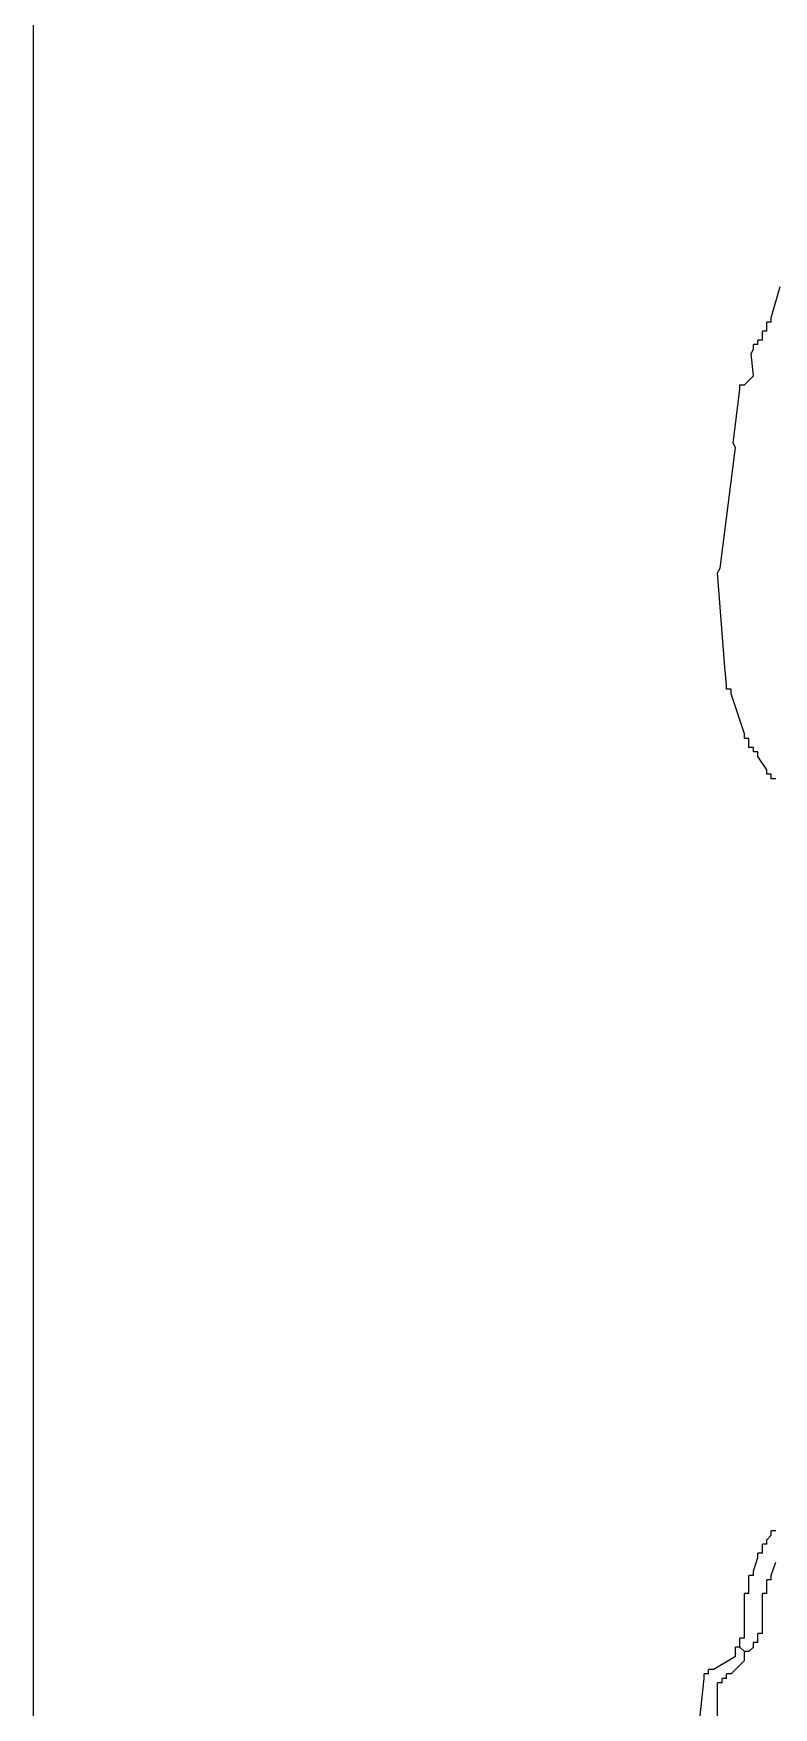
# Model space of a CAD drawing. Header units: metres. Extents: x -4.5 to 4.5, y -4.5 to 4.5.
# Drawn here: x -4.5 to -2.777, y -1.368 to 2.527 of the extents above; entities that cross this region are included whole.
import ezdxf

# ---------------------------------------------------------------- set-up
doc = ezdxf.new("R2010")
doc.units = ezdxf.units.M

msp = doc.modelspace()

# ---------------------------------------------------------------- linework, layer by layer
at = {"layer": '1', "color": 3}
for p, q in [((-4.5, -4.5), (-4.5, 4.5)), ((-2.782651, 1.865929), (-2.761818, 1.938846)), ((-2.793068, 1.834679), (-2.803484, 1.834679)), ((-2.803484, 1.824262), (-2.803484, 1.834679)), ((-2.782651, 1.855512), (-2.793068, 1.855512)), ((-2.793068, 1.845096), (-2.793068, 1.855512)), ((-2.793068, 1.834679), (-2.793068, 1.845096)), ((-2.782651, 1.855512), (-2.782651, 1.865929)), ((-2.829526, 1.782596), (-2.824318, 1.793012)), ((-2.813901, 1.803429), (-2.824318, 1.803429)), ((-2.824318, 1.793012), (-2.824318, 1.803429)), ((-2.803484, 1.813846), (-2.813901, 1.813846)), ((-2.813901, 1.803429), (-2.813901, 1.813846)), ((-2.803484, 1.813846), (-2.803484, 1.824262)), ((-2.824318, 1.730512), (-2.829526, 1.782596)), ((-2.845151, 1.709679), (-2.824318, 1.730512)), ((-2.871193, 1.574262), (-2.855568, 1.699262)), ((-2.855568, 1.699262), (-2.855568, 1.709679)), ((-2.855568, 1.709679), (-2.845151, 1.709679)), ((-2.901609, 1.283221), (-2.865984, 1.563846)), ((-2.865984, 1.563846), (-2.871193, 1.574262)), ((-2.907651, 1.272179), (-2.901609, 1.283221)), ((-2.890824, 1.052628), (-2.907651, 1.272179)), ((-2.886818, 1.011762), (-2.890824, 1.052628)), ((-2.886818, 1.001346), (-2.886818, 1.011762)), ((-2.876401, 1.001346), (-2.886818, 1.001346)), ((-2.876401, 0.990929), (-2.876401, 1.001346)), ((-2.845151, 0.897179), (-2.876401, 0.990929)), ((-2.845151, 0.886762), (-2.845151, 0.897179)), ((-2.834734, 0.886762), (-2.845151, 0.886762)), ((-2.834734, 0.876346), (-2.834734, 0.886762)), ((-2.834734, 0.865929), (-2.834734, 0.876346)), ((-2.824318, 0.865929), (-2.834734, 0.865929)), ((-2.824318, 0.855512), (-2.824318, 0.865929)), ((-2.813901, 0.855512), (-2.824318, 0.855512)), ((-2.813901, 0.845096), (-2.813901, 0.855512)), ((-2.793068, 0.813846), (-2.813901, 0.845096)), ((-2.793068, 0.803429), (-2.793068, 0.813846)), ((-2.782651, 0.803429), (-2.793068, 0.803429)), ((-2.782651, 0.793012), (-2.782651, 0.803429)), ((-2.772234, 0.793012), (-2.782651, 0.793012)), ((-2.793068, -0.977821), (-2.782651, -0.967404)), ((-2.772234, -0.956988), (-2.782651, -0.956988)), ((-2.782651, -0.967404), (-2.782651, -0.956988)), ((-2.803484, -1.009071), (-2.813901, -1.009071)), ((-2.813901, -1.019488), (-2.813901, -1.009071)), ((-2.793068, -0.988238), (-2.803484, -0.988238)), ((-2.803484, -0.998654), (-2.803484, -0.988238)), ((-2.803484, -1.009071), (-2.803484, -0.998654)), ((-2.793068, -0.988238), (-2.793068, -0.977821)), ((-2.824318, -1.050738), (-2.813901, -1.019488)), ((-2.824318, -1.061154), (-2.824318, -1.050738)), ((-2.782651, -1.061154), (-2.772234, -1.029904)), ((-2.824318, -1.061154), (-2.834734, -1.061154)), ((-2.834734, -1.071571), (-2.834734, -1.061154)), ((-2.834734, -1.092404), (-2.834734, -1.071571)), ((-2.782651, -1.071571), (-2.793068, -1.071571)), ((-2.793068, -1.081988), (-2.793068, -1.071571)), ((-2.793068, -1.092404), (-2.793068, -1.081988)), ((-2.782651, -1.071571), (-2.782651, -1.061154)), ((-2.834734, -1.102821), (-2.845151, -1.102821)), ((-2.845151, -1.113238), (-2.845151, -1.102821)), ((-2.845151, -1.196571), (-2.845151, -1.113238)), ((-2.834734, -1.102821), (-2.834734, -1.092404)), ((-2.793068, -1.102821), (-2.803484, -1.102821)), ((-2.803484, -1.113238), (-2.803484, -1.102821)), ((-2.803484, -1.186154), (-2.803484, -1.113238)), ((-2.793068, -1.102821), (-2.793068, -1.092404)), ((-2.845151, -1.206988), (-2.855568, -1.206988)), ((-2.855568, -1.217404), (-2.855568, -1.206988)), ((-2.845151, -1.206988), (-2.845151, -1.196571)), ((-2.803484, -1.196571), (-2.813901, -1.196571)), ((-2.813901, -1.206988), (-2.813901, -1.196571)), ((-2.813901, -1.217404), (-2.813901, -1.206988)), ((-2.803484, -1.196571), (-2.803484, -1.186154)), ((-2.855568, -1.227821), (-2.865984, -1.227821)), ((-2.865984, -1.238238), (-2.865984, -1.227821)), ((-2.865984, -1.248654), (-2.865984, -1.238238)), ((-2.855568, -1.227821), (-2.855568, -1.217404)), ((-2.845151, -1.238238), (-2.855568, -1.227821)), ((-2.834734, -1.238238), (-2.845151, -1.238238)), ((-2.845151, -1.248654), (-2.845151, -1.238238)), ((-2.834734, -1.238238), (-2.824318, -1.227821)), ((-2.813901, -1.217404), (-2.824318, -1.217404)), ((-2.824318, -1.227821), (-2.824318, -1.217404)), ((-2.918068, -1.279904), (-2.928484, -1.279904)), ((-2.928484, -1.290321), (-2.928484, -1.279904)), ((-2.918068, -1.279904), (-2.865984, -1.248654)), ((-2.876401, -1.290321), (-2.845151, -1.259071)), ((-2.845151, -1.259071), (-2.845151, -1.248654)), ((-2.949318, -1.394488), (-2.938901, -1.300738)), ((-2.928484, -1.290321), (-2.938901, -1.290321)), ((-2.938901, -1.300738), (-2.938901, -1.290321)), ((-2.897234, -1.311154), (-2.907651, -1.311154)), ((-2.907651, -1.321571), (-2.907651, -1.311154)), ((-2.907651, -1.456988), (-2.907651, -1.321571)), ((-2.886818, -1.300738), (-2.897234, -1.300738)), ((-2.897234, -1.311154), (-2.897234, -1.300738)), ((-2.876401, -1.290321), (-2.886818, -1.290321)), ((-2.886818, -1.300738), (-2.886818, -1.290321))]:
    msp.add_line(p, q, dxfattribs=at)

doc.saveas('drawing.dxf')
